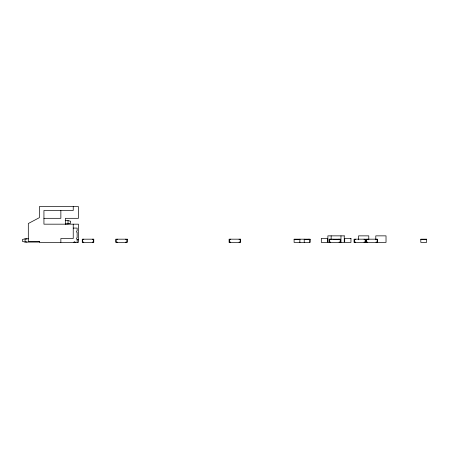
<?xml version="1.0" encoding="UTF-8"?>
<svg xmlns="http://www.w3.org/2000/svg" width="449" height="449" viewBox="0 0 449 449"><rect width="100%" height="100%" fill="white"/><g stroke="black" fill="none" stroke-linecap="round" stroke-linejoin="round"><path stroke-width="0.67" d="M39.703 241.641L39.321 241.831A3.255 3.255 0 0 1 38.075 242.078L25.054 242.078L22.45 241.427L22.45 239.474L25.054 238.823L28.354 238.823M65.234 223.849L68.023 223.849L70.628 223.198L70.628 221.245L68.023 220.594L65.234 220.594M25.705 239.149L27.007 238.823M43.935 218.315L60.862 218.315L60.862 210.502M73.232 228.081L77.144 228.081L77.144 231.011A0.651 0.651 0 0 0 76.493 231.662A0.651 0.651 0 0 0 77.144 232.313L77.144 237.847A0.651 0.651 0 0 0 76.493 238.498A0.651 0.651 0 0 0 77.144 239.149L77.144 242.404M309.967 239.177L294.112 239.177L294.112 242.404L309.967 242.404L309.967 239.177L309.928 242.404M294.112 239.536L299.876 239.536L299.876 239.177L299.853 242.404L299.876 242.045M304.226 239.536L309.967 239.536M420.808 239.536L426.55 239.536M77.093 239.8L78.446 239.8M25.705 241.753L27.007 242.078M377.53 242.404L377.53 239.177L366.047 239.177L366.047 242.404M376.094 239.177L376.094 239.536L377.171 239.536L377.171 242.045L376.094 242.045L376.094 242.404M375.791 239.788L375.791 235.86L386.022 235.86L386.022 242.404L354.059 242.404L354.059 239.177L365.542 239.177L365.542 242.404M368.786 239.788L368.786 235.86L358.555 235.86L358.555 239.788M367.478 239.177L367.478 239.536L366.406 239.536L366.406 242.045L367.478 242.045L367.478 242.404M364.105 239.177L364.105 239.536L365.183 239.536L365.183 242.045L364.105 242.045L364.105 242.404M355.49 239.177L355.49 239.536L354.413 239.536L354.413 242.045L355.49 242.045L355.49 242.404M340.971 235.86L340.971 242.404M340.583 242.404L340.583 239.177L329.1 239.177L329.1 242.404M339.147 239.177L339.147 239.536L340.224 239.536L340.224 242.045L339.147 242.045L339.147 242.404M338.636 239.177L338.636 239.536L332.894 239.536L332.894 239.177M331.149 235.86L331.149 239.676M330.537 239.177L330.537 239.536L329.459 239.536L329.459 242.045L330.537 242.045L330.537 242.404M308.491 239.177L308.491 239.536M304.226 239.177L304.226 242.404M239.149 239.177L239.149 239.536L240.226 239.536L240.226 242.045L239.149 242.045L239.149 242.404M230.533 239.177L230.533 239.536L229.456 239.536L229.456 242.045L230.533 242.045L230.533 242.404M125.827 239.177L125.827 239.536L126.904 239.536L126.904 242.045L125.827 242.045L125.827 242.404M117.217 239.177L117.217 239.536L116.139 239.536L116.139 242.045L117.217 242.045L117.217 242.404M92.326 239.177L92.326 239.536L93.403 239.536L93.403 242.045L92.326 242.045L92.326 242.404M83.71 239.177L83.71 239.536L82.633 239.536L82.633 242.045L83.71 242.045L83.71 242.404M73.232 206.596L73.232 210.502L43.935 210.502L43.935 224.174L78.446 224.174L78.446 242.404L39.377 242.404L39.377 241.427L28.309 241.427L28.309 223.523L39.377 217.664L39.377 206.596L78.446 206.596L78.446 218.315L65.419 218.315L65.419 224.174M73.232 224.174L73.232 238.498L60.862 238.498L60.862 242.404M68.023 220.594L68.023 223.849M25.054 238.823L25.054 242.078M73.883 242.404A0.651 0.651 0 0 1 74.54 241.753A0.651 0.651 0 0 1 75.191 242.404M344.243 235.86L327.877 235.86L327.877 242.404L344.243 242.404L344.243 235.86M327.551 238.413L321.316 238.413L321.316 242.404L327.551 242.404L327.551 238.413M350.95 238.413L344.709 238.413L344.709 242.404L350.95 242.404L350.95 238.413M93.762 239.177L82.274 239.177L82.274 242.404L93.762 242.404L93.762 239.177M127.263 239.177L115.78 239.177L115.78 242.404L127.263 242.404L127.263 239.177M240.585 239.177L229.097 239.177L229.097 242.404L240.585 242.404L240.585 239.177M426.55 239.177L420.808 239.177L420.808 242.404L426.55 242.404L426.55 239.177"/></g></svg>
